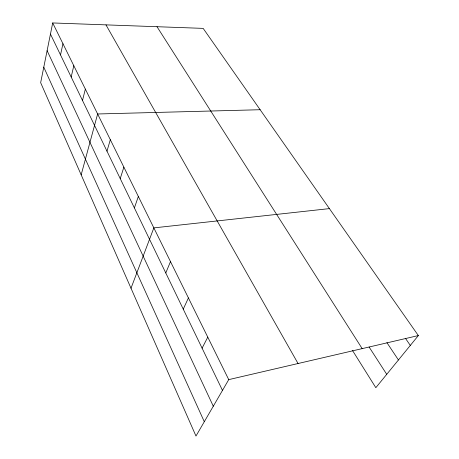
<?xml version="1.0" encoding="UTF-8"?>
<svg xmlns="http://www.w3.org/2000/svg" width="459" height="459" viewBox="0 0 459 459"><rect width="100%" height="100%" fill="white"/><g stroke="black" fill="none" stroke-linecap="round" stroke-linejoin="round"><path stroke-width="0.69" d="M52.699 22.95L40.656 82.672L195.976 436.05L228.737 379.627L418.344 335.569L203.159 28.378L52.699 22.95L228.737 379.627M60.519 54.931L62.946 43.708M71.179 77.02L73.807 65.717M82.5 100.469L85.345 89.098M81.168 174.845L97.629 113.981L260.144 109.724M106.976 151.16L110.326 139.708M120.229 178.614L123.867 167.151M134.384 207.927L138.343 196.475M131.01 288.241L153.845 227.888L329.407 208.61M165.774 272.95L170.496 261.619M183.25 309.142L188.419 297.937M202.092 348.18L207.772 337.153M418.344 335.569L375.829 387.694L352.541 350.544M405.44 338.329L410.306 345.42M386.926 342.655L398.441 359.971M369.139 347.061L386.73 374.332M157.007 26.714L362.168 348.622M105.977 24.872L298.052 363.517M50.456 34.086L222.477 390.402M47.111 50.662L213.297 406.215M43.783 67.169L204.295 421.718"/></g></svg>
